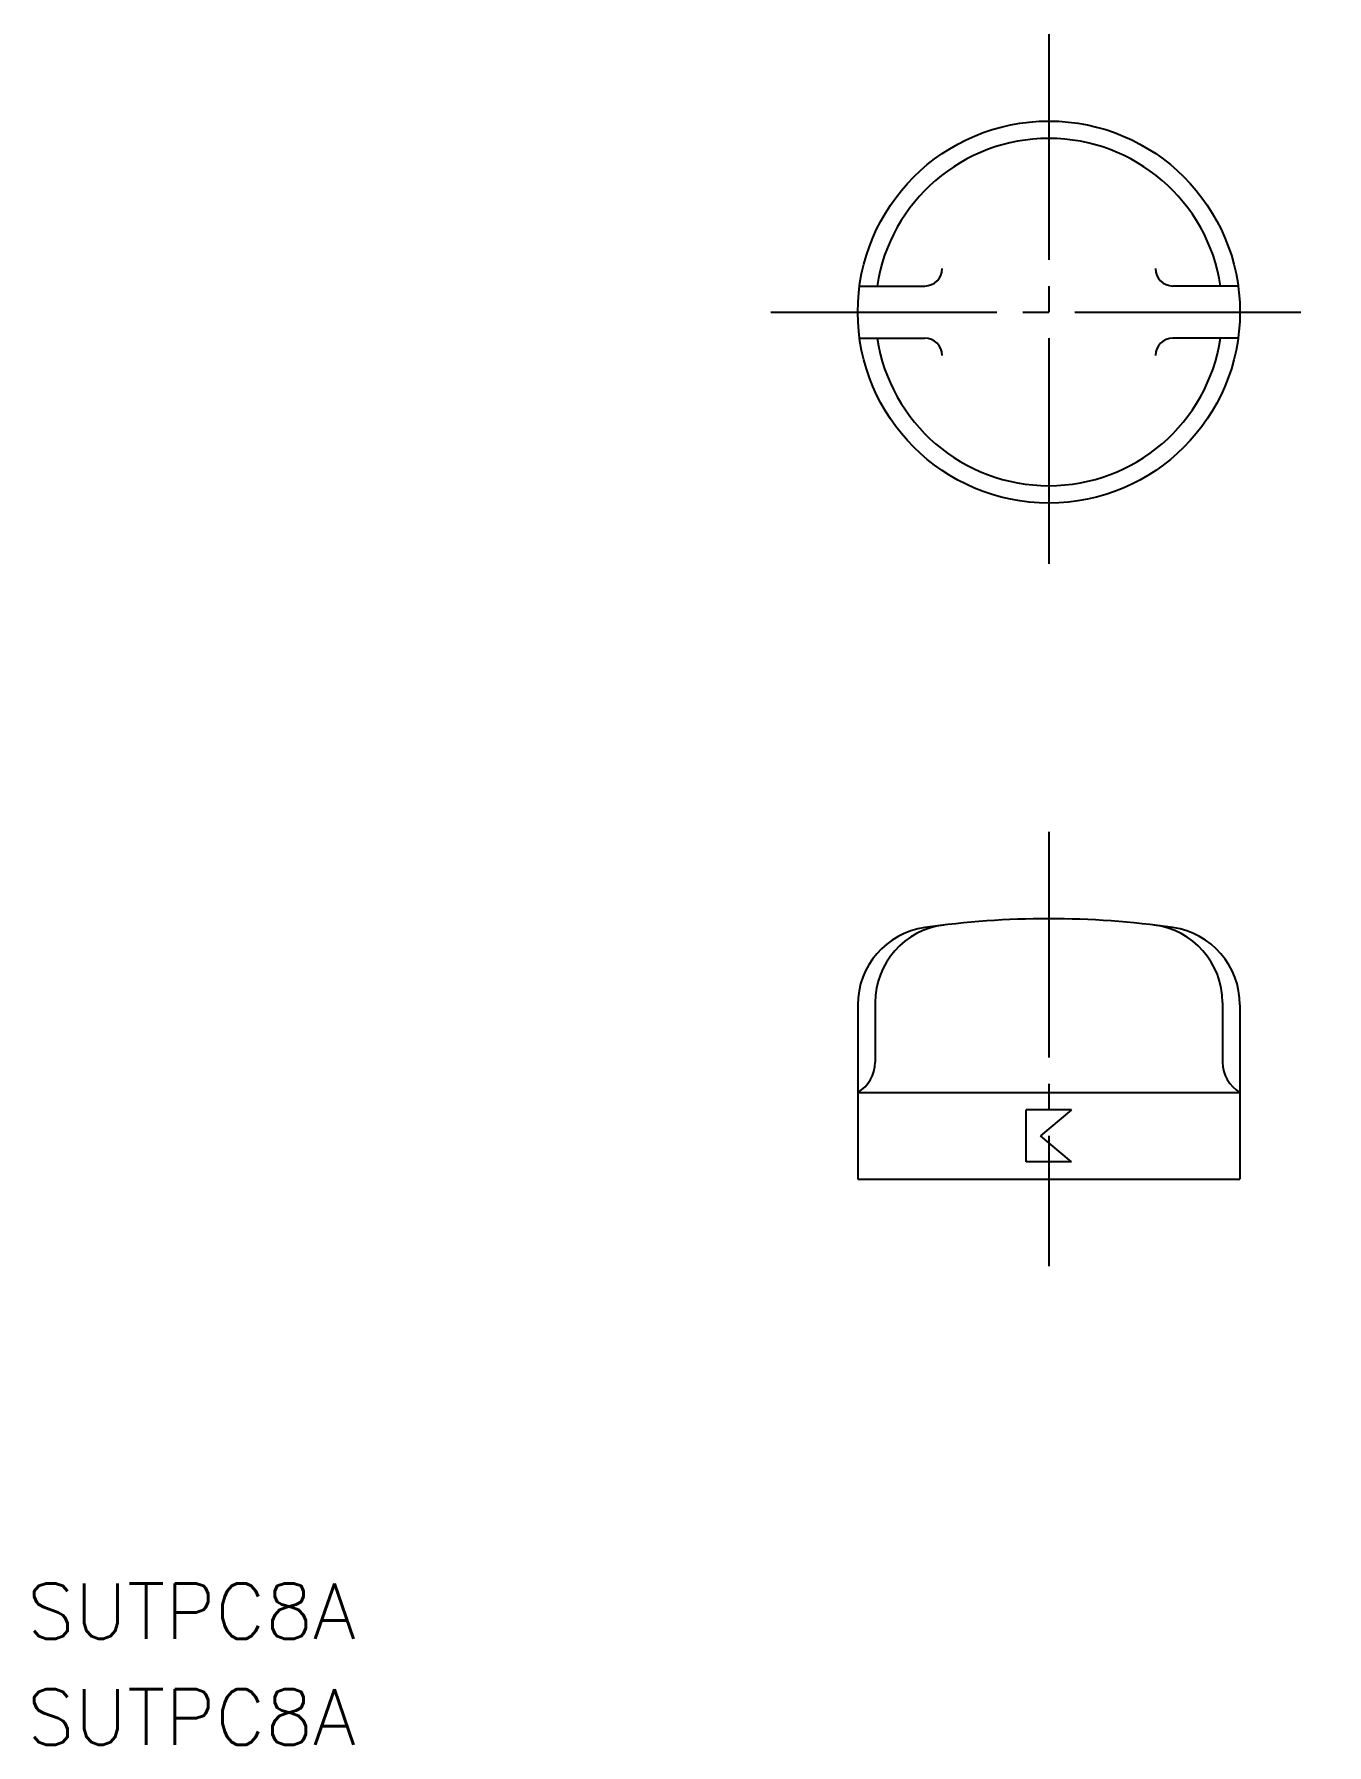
# Model space of a CAD drawing. Extents: x 47.1 to 121.5, y 150.9 to 249.4.
import ezdxf

# ---------------------------------------------------------------- set-up
doc = ezdxf.new("R2010")
doc.units = 0
doc.linetypes.add('CENTER', pattern=[17.5, 13, -1.5, 1.5, -1.5])
doc.layers.get('0').update_dxf_attribs({"linetype": 'CONTINUOUS'})
doc.layers.add('CENTER', color=1, linetype='CENTER')
doc.styles.get("Standard").update_dxf_attribs({"font": 'txt.shx', "bigfont": '@extfont2.shx'})

msp = doc.modelspace()

# ---------------------------------------------------------------- linework, layer by layer
at = {"color": 7, "linetype": 'CONTINUOUS'}
for p, q in [((94.651, 234.893), (98.406, 234.893)), ((116.446, 234.893), (112.692, 234.893)), ((94.651, 231.893), (98.406, 231.893)), ((116.446, 231.893), (112.692, 231.893)), ((94.549, 193.491), (94.549, 183.458)), ((95.549, 193.624), (95.549, 190.19)), ((115.549, 193.624), (115.549, 190.19)), ((116.549, 193.491), (116.549, 183.458)), ((94.549, 188.458), (116.549, 188.458)), ((106.854, 187.458), (104.244, 187.458)), ((104.244, 184.458), (104.244, 187.458)), ((106.854, 187.458), (105.066, 185.958)), ((106.854, 184.458), (105.066, 185.958)), ((106.854, 184.458), (104.244, 184.458)), ((94.549, 183.458), (116.549, 183.458))]:
    msp.add_line(p, q, dxfattribs=at)
msp.add_circle((105.549, 233.393), 11, dxfattribs=at)
for centre, radius, start, end in [((105.549, 233.393), 10, 8.62693, 171.37305), ((98.406, 235.893), 1, 270.00002, 0), ((112.692, 235.893), 1, 180.00002, 270), ((105.549, 233.393), 10, 188.62695, 351.37307), ((98.406, 230.893), 1, 0, 89.99998), ((112.692, 230.893), 1, 90.00004, 180.00002), ((100.049, 193.624), 4.5, 96.94284, 180.00002), ((105.549, 148.458), 50, 81.78682, 98.2132), ((111.049, 193.624), 4.5, 0, 83.05718), ((99.049, 193.491), 4.5, 98.2132, 180.00002), ((112.049, 193.491), 4.5, 0, 81.78682), ((93.549, 190.19), 2, 300.00001, 359.99998), ((117.549, 190.19), 2, 180.00004, 239.99997)]:
    msp.add_arc(centre, radius, start, end, dxfattribs=at)
at = {"layer": 'CENTER', "color": 1, "linetype": 'CENTER'}
for p, q in [((105.549, 249.393), (105.549, 217.393)), ((89.549, 233.393), (121.549, 233.393)), ((105.549, 203.458), (105.549, 178.458))]:
    msp.add_line(p, q, dxfattribs=at)

# ---------------------------------------------------------------- texts
at = {"color": 7, "linetype": 'CONTINUOUS'}
for p in [(46.728, 156.984), (46.728, 150.887)]:
    msp.add_text('SUTPC8A', height=3.2, dxfattribs=at).set_placement(p)

doc.saveas('drawing.dxf')
